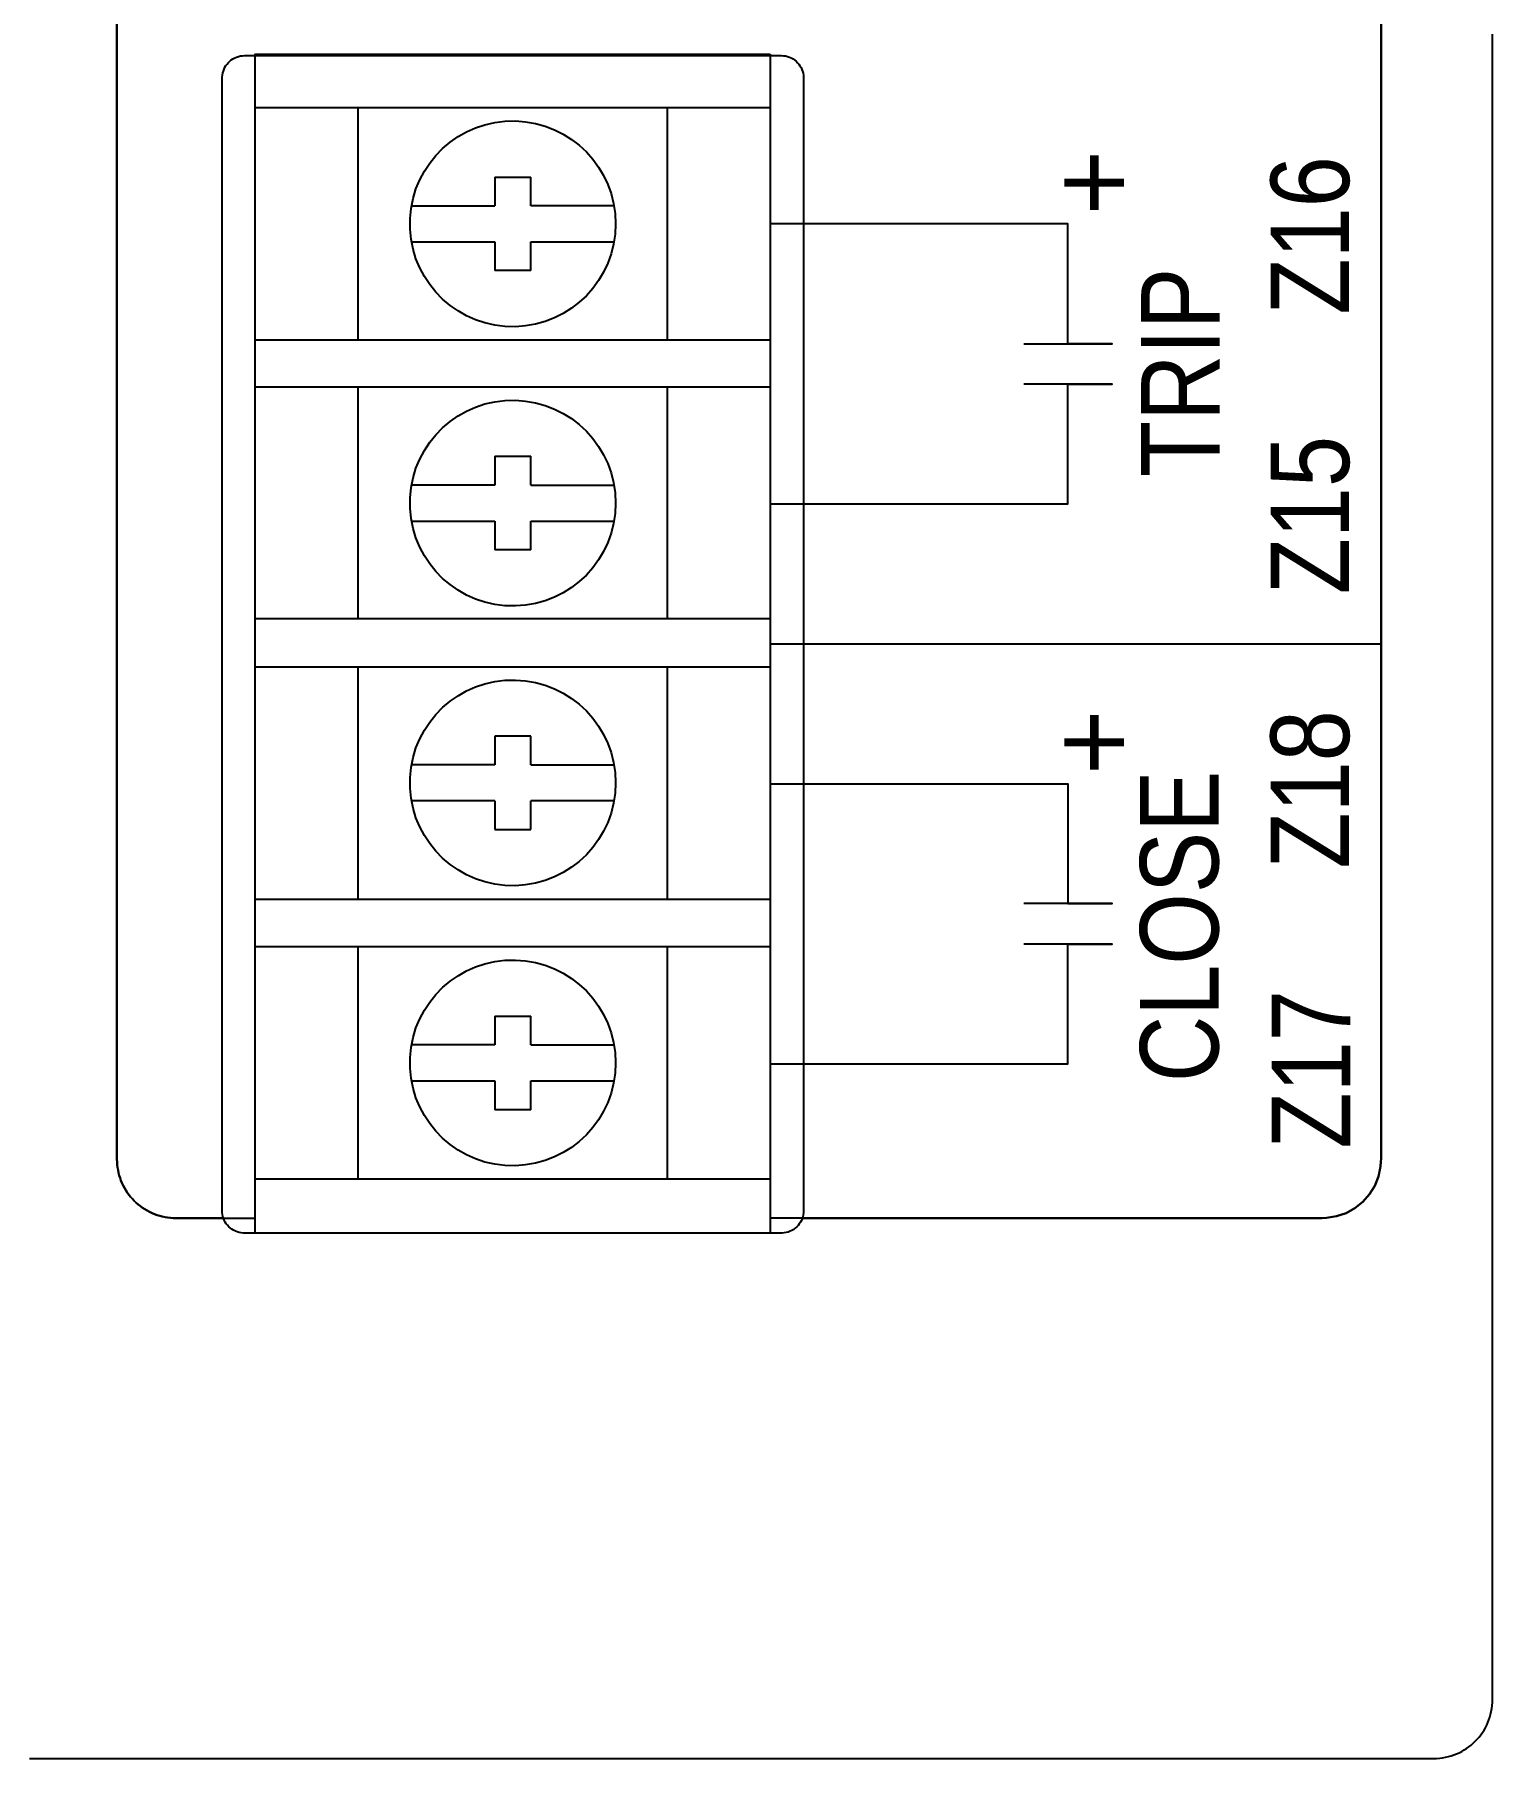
# Model space of a CAD drawing. Extents: x -11 to 35.7, y -8.8 to 26.3.
# Drawn here: x 22.728 to 24.71, y -6.435 to -4.092 of the extents above; entities that cross this region are included whole.
import ezdxf

# ---------------------------------------------------------------- set-up
doc = ezdxf.new("R2010")
doc.units = 0
doc.header["$MEASUREMENT"] = 0
for name, color, linetype in [('2_01__STANDARD_INTERFACE__', 7, 'CONTINUOUS'), ('2_02__STANDARD_PLUS_SAFELO', 7, 'CONTINUOUS'), ('2_03__STANDARD_INTERFACE_P', 7, 'CONTINUOUS'), ('2_04__STANDARD_PLUS_SAFELO', 7, 'CONTINUOUS'), ('5_00_DWG', 7, 'CONTINUOUS')]:
    doc.layers.add(name, color=color, linetype=linetype)

msp = doc.modelspace()

# ---------------------------------------------------------------- linework, layer by layer
at = {"layer": '2_01__STANDARD_INTERFACE__'}
for points in [[(22.9852, -5.7007), (22.9846, -5.7007), (22.9827, -5.7007), (22.9799, -5.7007), (22.9761, -5.7007), (22.9717, -5.7007), (22.9667, -5.7007), (22.9613, -5.7007), (22.9557, -5.7007), (22.95, -5.7007), (22.9443, -5.7007), (22.9389, -5.7007), (22.9339, -5.7007), (22.9295, -5.7007), (22.9258, -5.7007), (22.9229, -5.7007), (22.9211, -5.7007), (22.9204, -5.7007), (22.9167, -5.7006), (22.913, -5.7004), (22.9093, -5.6999), (22.9057, -5.6993), (22.902, -5.6986), (22.8985, -5.6977), (22.895, -5.6966), (22.8915, -5.6953), (22.8881, -5.6939), (22.8848, -5.6924), (22.8815, -5.6906), (22.8784, -5.6888), (22.8753, -5.6868), (22.8723, -5.6846), (22.8694, -5.6823), (22.8666, -5.6799), (22.8639, -5.6773), (22.8613, -5.6746), (22.8588, -5.6718), (22.8565, -5.6689), (22.8544, -5.6659), (22.8524, -5.6628), (22.8505, -5.6596), (22.8488, -5.6564), (22.8472, -5.653), (22.8458, -5.6496), (22.8446, -5.6462), (22.8435, -5.6427), (22.8426, -5.6391), (22.8418, -5.6355), (22.8412, -5.6319), (22.8408, -5.6282), (22.8405, -5.6245), (22.8404, -5.6207), (22.8404, -5.5897), (22.8404, -5.5017), (22.8404, -5.3643), (22.8404, -5.185), (22.8404, -4.9716), (22.8404, -4.7316), (22.8404, -4.4726), (22.8404, -4.2022), (22.8404, -3.928)], [(23.772, -5.7007), (23.7735, -5.7007), (23.7781, -5.7007), (23.7854, -5.7007), (23.7955, -5.7007), (23.808, -5.7007), (23.8228, -5.7007), (23.8397, -5.7007), (23.8586, -5.7007), (23.8793, -5.7007), (23.9016, -5.7007), (23.9253, -5.7007), (23.9503, -5.7007), (23.9763, -5.7007), (24.0033, -5.7007), (24.0594, -5.7007), (24.1748, -5.7007), (24.2314, -5.7007), (24.2855, -5.7007), (24.3111, -5.7007), (24.3356, -5.7007), (24.3587, -5.7007), (24.3803, -5.7007), (24.4002, -5.7007), (24.4183, -5.7007), (24.4344, -5.7007), (24.4482, -5.7007), (24.4597, -5.7007), (24.4686, -5.7007), (24.4748, -5.7007), (24.478, -5.7007), (24.4845, -5.7005), (24.4981, -5.6983), (24.511, -5.6939), (24.523, -5.6873), (24.5337, -5.6787), (24.5429, -5.6683), (24.55, -5.6567), (24.5551, -5.644), (24.5579, -5.6306), (24.5585, -5.6237), (24.5586, -5.6202), (24.5586, -5.6165), (24.5586, -5.6095), (24.5586, -5.5992), (24.5586, -5.5858), (24.5586, -5.5693), (24.5586, -5.5499), (24.5586, -5.5276), (24.5586, -5.5026), (24.5586, -5.4748), (24.5586, -5.4445), (24.5586, -5.4118), (24.5586, -5.3766), (24.5586, -5.3391), (24.5586, -5.2995), (24.5586, -5.2577), (24.5586, -5.214), (24.5586, -5.1683), (24.5586, -5.1209), (24.5586, -5.0717), (24.5586, -5.0209), (24.5586, -4.9685), (24.5586, -4.9147), (24.5586, -4.8596), (24.5586, -4.8033), (24.5586, -4.7458), (24.5586, -4.6873), (24.5586, -4.5674), (24.5586, -4.4445), (24.5586, -4.3193), (24.5586, -4.0651)], [(24.073, -4.5126), (24.193, -4.5126), (24.133, -4.5126), (24.133, -4.3499), (23.7735, -4.3499)], [(23.7735, -4.7303), (24.133, -4.7303), (24.133, -4.5675), (24.193, -4.5675), (24.073, -4.5675)], [(23.7735, -4.9205), (24.5586, -4.9205)], [(23.7735, -5.1106), (24.133, -5.1106), (24.133, -5.2734), (24.193, -5.2734), (24.073, -5.2734)], [(23.7735, -5.491), (24.133, -5.491), (24.133, -5.3283), (24.193, -5.3283), (24.073, -5.3283)]]:
    msp.add_lwpolyline(points, dxfattribs=at)
msp.add_lwpolyline([(23.7435, -4.1211), (23.7464, -4.1213), (23.7492, -4.1217), (23.7519, -4.1223), (23.7545, -4.1232), (23.757, -4.1243), (23.7594, -4.1257), (23.7616, -4.1272), (23.7637, -4.1289), (23.7656, -4.1308), (23.7673, -4.1328), (23.7688, -4.135), (23.7702, -4.1374), (23.7713, -4.1399), (23.7723, -4.1425), (23.7729, -4.1451), (23.7734, -4.1479), (23.7735, -4.1508), (23.7735, -4.1628), (23.7735, -4.2025), (23.7735, -4.2668), (23.7735, -4.352), (23.7735, -4.4545), (23.7735, -4.5705), (23.7735, -4.6965), (23.7735, -4.8286), (23.7735, -4.9633), (23.7735, -5.0968), (23.7735, -5.2255), (23.7735, -5.3457), (23.7735, -5.4537), (23.7735, -5.5458), (23.7735, -5.6184), (23.7735, -5.6677), (23.7735, -5.6902), (23.7735, -5.6933), (23.7731, -5.6961), (23.7725, -5.6989), (23.7717, -5.7015), (23.7707, -5.704), (23.7694, -5.7064), (23.7679, -5.7087), (23.7662, -5.7108), (23.7644, -5.7127), (23.7624, -5.7145), (23.7602, -5.7161), (23.7579, -5.7175), (23.7554, -5.7187), (23.7529, -5.7197), (23.7502, -5.7204), (23.7475, -5.7209), (23.7446, -5.7211), (23.7407, -5.7212), (23.7251, -5.7212), (23.6973, -5.7212), (23.6593, -5.7212), (23.6126, -5.7212), (23.559, -5.7212), (23.5003, -5.7212), (23.4383, -5.7212), (23.3746, -5.7212), (23.311, -5.7212), (23.2492, -5.7212), (23.1911, -5.7212), (23.1383, -5.7212), (23.0926, -5.7212), (23.0557, -5.7212), (23.0294, -5.7212), (23.0154, -5.7212), (23.0121, -5.7211), (23.0093, -5.7209), (23.0066, -5.7203), (23.0039, -5.7196), (23.0013, -5.7186), (22.9989, -5.7173), (22.9966, -5.7159), (22.9945, -5.7143), (22.9925, -5.7125), (22.9907, -5.7105), (22.989, -5.7084), (22.9876, -5.7061), (22.9863, -5.7037), (22.9853, -5.7012), (22.9845, -5.6985), (22.9839, -5.6958), (22.9836, -5.693), (22.9836, -5.689), (22.9836, -5.663), (22.9836, -5.6105), (22.9836, -5.5353), (22.9836, -5.441), (22.9836, -5.3313), (22.9836, -5.2098), (22.9836, -5.0803), (22.9836, -4.9464), (22.9836, -4.8119), (22.9836, -4.6803), (22.9836, -4.5554), (22.9836, -4.4409), (22.9836, -4.3403), (22.9836, -4.2575), (22.9836, -4.1961), (22.9836, -4.1598), (22.9836, -4.1504), (22.9838, -4.1476), (22.9842, -4.1448), (22.985, -4.1421), (22.9859, -4.1396), (22.9871, -4.1371), (22.9884, -4.1348), (22.99, -4.1326), (22.9918, -4.1305), (22.9937, -4.1287), (22.9958, -4.127), (22.998, -4.1255), (23.0004, -4.1242), (23.0029, -4.1231), (23.0055, -4.1222), (23.0083, -4.1216), (23.0111, -4.1213), (23.0137, -4.1211), (23.0226, -4.1211), (23.0445, -4.1211), (23.0776, -4.1211), (23.1202, -4.1211), (23.1706, -4.1211), (23.2269, -4.1211), (23.2875, -4.1211), (23.3506, -4.1211), (23.4145, -4.1211), (23.4773, -4.1211), (23.5375, -4.1211), (23.5932, -4.1211), (23.6427, -4.1211), (23.6842, -4.1211), (23.716, -4.1211), (23.7364, -4.1211)], close=True, dxfattribs=at)
at = {"layer": '2_02__STANDARD_PLUS_SAFELO'}
for points in [[(22.8404, -3.928), (22.8404, -4.2022), (22.8404, -4.4726), (22.8404, -4.7316), (22.8404, -4.9716), (22.8404, -5.185), (22.8404, -5.3643), (22.8404, -5.5017), (22.8404, -5.5897), (22.8404, -5.6207), (22.8405, -5.6245), (22.8408, -5.6282), (22.8412, -5.6319), (22.8418, -5.6355), (22.8426, -5.6391), (22.8435, -5.6427), (22.8446, -5.6462), (22.8458, -5.6496), (22.8472, -5.653), (22.8488, -5.6564), (22.8505, -5.6596), (22.8524, -5.6628), (22.8544, -5.6659), (22.8565, -5.6689), (22.8588, -5.6718), (22.8613, -5.6746), (22.8639, -5.6773), (22.8666, -5.6799), (22.8694, -5.6823), (22.8723, -5.6846), (22.8753, -5.6868), (22.8784, -5.6888), (22.8815, -5.6906), (22.8848, -5.6924), (22.8881, -5.6939), (22.8915, -5.6953), (22.895, -5.6966), (22.8985, -5.6977), (22.902, -5.6986), (22.9057, -5.6993), (22.9093, -5.6999), (22.913, -5.7004), (22.9167, -5.7006), (22.9204, -5.7007), (22.9215, -5.7007), (22.9246, -5.7007), (22.9293, -5.7007), (22.9355, -5.7007), (22.943, -5.7007), (22.9513, -5.7007), (22.9603, -5.7007), (22.9697, -5.7007), (22.9792, -5.7007), (22.9886, -5.7007), (22.9976, -5.7007), (23.0059, -5.7007), (23.0133, -5.7007), (23.0195, -5.7007), (23.0243, -5.7007), (23.0273, -5.7007), (23.0284, -5.7007)], [(24.5586, -4.0651), (24.5586, -4.3193), (24.5586, -4.4445), (24.5586, -4.5674), (24.5586, -4.6873), (24.5586, -4.7458), (24.5586, -4.8033), (24.5586, -4.8596), (24.5586, -4.9147), (24.5586, -4.9685), (24.5586, -5.0209), (24.5586, -5.0717), (24.5586, -5.1209), (24.5586, -5.1683), (24.5586, -5.214), (24.5586, -5.2577), (24.5586, -5.2995), (24.5586, -5.3391), (24.5586, -5.3766), (24.5586, -5.4118), (24.5586, -5.4445), (24.5586, -5.4748), (24.5586, -5.5026), (24.5586, -5.5276), (24.5586, -5.5499), (24.5586, -5.5693), (24.5586, -5.5858), (24.5586, -5.5992), (24.5586, -5.6095), (24.5586, -5.6165), (24.5586, -5.6202), (24.5585, -5.6237), (24.5579, -5.6306), (24.5551, -5.644), (24.55, -5.6567), (24.5429, -5.6683), (24.5337, -5.6787), (24.523, -5.6873), (24.511, -5.6939), (24.4981, -5.6983), (24.4845, -5.7005), (24.478, -5.7007), (24.4745, -5.7007), (24.4679, -5.7007), (24.4585, -5.7007), (24.4463, -5.7007), (24.4316, -5.7007), (24.4146, -5.7007), (24.3954, -5.7007), (24.3742, -5.7007), (24.3513, -5.7007), (24.3267, -5.7007), (24.3007, -5.7007), (24.2735, -5.7007), (24.2161, -5.7007), (24.156, -5.7007), (24.0334, -5.7007), (23.9739, -5.7007), (23.9452, -5.7007), (23.9175, -5.7007), (23.891, -5.7007), (23.8658, -5.7007), (23.8421, -5.7007), (23.8202, -5.7007), (23.8001, -5.7007), (23.7821, -5.7007), (23.7664, -5.7007), (23.7531, -5.7007), (23.7425, -5.7007), (23.7346, -5.7007), (23.7298, -5.7007), (23.7281, -5.7007)], [(23.7281, -4.1192), (23.7281, -5.7212), (23.0284, -5.7212), (23.0284, -4.1192), (23.7281, -4.1192)], [(23.0284, -4.1918), (23.7281, -4.1918)], [(23.1681, -4.5072), (23.1681, -4.1922)], [(23.5885, -4.5072), (23.5885, -4.1922)], [(23.3539, -4.2862), (23.3539, -4.3253)], [(23.3539, -4.2862), (23.4028, -4.2862)], [(23.4028, -4.3253), (23.4028, -4.2862)], [(23.2407, -4.3253), (23.3539, -4.3253)], [(23.516, -4.3253), (23.4028, -4.3253)], [(24.073, -4.5126), (24.193, -4.5126), (24.133, -4.5126), (24.133, -4.3499), (23.7281, -4.3499)], [(23.2407, -4.3742), (23.3539, -4.3742)], [(23.3539, -4.3742), (23.3539, -4.4133)], [(23.4028, -4.4133), (23.4028, -4.3742)], [(23.4028, -4.3742), (23.516, -4.3742)], [(23.4028, -4.4133), (23.3539, -4.4133)], [(23.0284, -4.5073), (23.7281, -4.5073)], [(23.7281, -4.7303), (24.133, -4.7303), (24.133, -4.5675), (24.193, -4.5675), (24.073, -4.5675)], [(23.0284, -4.5712), (23.7281, -4.5712)], [(23.1681, -4.8862), (23.1681, -4.5712)], [(23.5885, -4.8862), (23.5885, -4.5712)], [(23.3539, -4.6656), (23.3539, -4.7048)], [(23.3539, -4.6656), (23.4028, -4.6656)], [(23.4028, -4.7048), (23.4028, -4.6656)], [(23.3539, -4.7048), (23.2407, -4.7048)], [(23.4028, -4.7048), (23.516, -4.7048)], [(23.2407, -4.7536), (23.3539, -4.7536)], [(23.3539, -4.7536), (23.3539, -4.7928)], [(23.4028, -4.7928), (23.4028, -4.7536)], [(23.4028, -4.7536), (23.516, -4.7536)], [(23.4028, -4.7928), (23.3539, -4.7928)], [(23.7281, -4.8863), (23.0284, -4.8863)], [(23.7281, -4.9205), (24.5586, -4.9205)], [(23.7281, -4.9522), (23.0284, -4.9522)], [(23.1681, -5.2672), (23.1681, -4.9522)], [(23.5885, -5.2672), (23.5885, -4.9522)], [(23.3539, -5.0458), (23.3539, -5.0849)], [(23.4028, -5.0458), (23.3539, -5.0458)], [(23.4028, -5.0849), (23.4028, -5.0458)], [(23.3539, -5.0849), (23.2407, -5.0849)], [(23.4028, -5.0849), (23.516, -5.0849)], [(23.7281, -5.1106), (24.133, -5.1106), (24.133, -5.2734), (24.193, -5.2734), (24.073, -5.2734)], [(23.3539, -5.1338), (23.2407, -5.1338)], [(23.3539, -5.1338), (23.3539, -5.1729)], [(23.4028, -5.1729), (23.4028, -5.1338)], [(23.516, -5.1338), (23.4028, -5.1338)], [(23.3539, -5.1729), (23.4028, -5.1729)], [(23.0284, -5.2672), (23.7281, -5.2672)], [(23.7281, -5.3321), (23.0284, -5.3321)], [(23.1681, -5.6472), (23.1681, -5.3322)], [(23.5885, -5.6472), (23.5885, -5.3322)], [(23.7281, -5.491), (24.133, -5.491), (24.133, -5.3283), (24.193, -5.3283), (24.073, -5.3283)], [(23.3539, -5.4263), (23.3539, -5.4654)], [(23.3539, -5.4263), (23.4028, -5.4263)], [(23.4028, -5.4654), (23.4028, -5.4263)], [(23.3539, -5.4654), (23.2407, -5.4654)], [(23.4028, -5.4654), (23.516, -5.4654)], [(23.2407, -5.5143), (23.3539, -5.5143)], [(23.3539, -5.5143), (23.3539, -5.5534)], [(23.4028, -5.5534), (23.4028, -5.5143)], [(23.4028, -5.5143), (23.516, -5.5143)], [(23.4028, -5.5534), (23.3539, -5.5534)], [(23.0284, -5.6472), (23.7281, -5.6472)]]:
    msp.add_lwpolyline(points, dxfattribs=at)
for points in [[(23.5182, -4.3497), (23.5175, -4.3638), (23.5154, -4.3775), (23.5121, -4.3907), (23.5075, -4.4034), (23.5018, -4.4155), (23.495, -4.4269), (23.4871, -4.4375), (23.4784, -4.4474), (23.4687, -4.4564), (23.4582, -4.4645), (23.447, -4.4715), (23.4351, -4.4775), (23.4225, -4.4824), (23.4094, -4.4861), (23.3959, -4.4884), (23.3819, -4.4895), (23.3677, -4.4891), (23.3539, -4.4874), (23.3406, -4.4844), (23.3278, -4.4801), (23.3156, -4.4747), (23.304, -4.4681), (23.2931, -4.4606), (23.283, -4.452), (23.2738, -4.4426), (23.2655, -4.4323), (23.2582, -4.4212), (23.2519, -4.4095), (23.2467, -4.3971), (23.2428, -4.3841), (23.2401, -4.3707), (23.2387, -4.3568), (23.2387, -4.3426), (23.2401, -4.3287), (23.2428, -4.3153), (23.2467, -4.3023), (23.2519, -4.2899), (23.2582, -4.2782), (23.2655, -4.2671), (23.2738, -4.2569), (23.283, -4.2474), (23.2931, -4.2389), (23.304, -4.2313), (23.3156, -4.2248), (23.3278, -4.2193), (23.3406, -4.2151), (23.3539, -4.212), (23.3677, -4.2103), (23.3819, -4.21), (23.3959, -4.211), (23.4094, -4.2134), (23.4225, -4.217), (23.4351, -4.2219), (23.447, -4.2279), (23.4582, -4.235), (23.4687, -4.243), (23.4784, -4.252), (23.4871, -4.2619), (23.495, -4.2726), (23.5018, -4.284), (23.5075, -4.2961), (23.5121, -4.3087), (23.5154, -4.322), (23.5175, -4.3356)], [(23.5182, -4.7292), (23.5175, -4.7433), (23.5154, -4.757), (23.5121, -4.7702), (23.5075, -4.7828), (23.5018, -4.7949), (23.495, -4.8063), (23.4871, -4.817), (23.4784, -4.8269), (23.4687, -4.8359), (23.4582, -4.844), (23.447, -4.851), (23.4351, -4.857), (23.4225, -4.8619), (23.4094, -4.8655), (23.3959, -4.8679), (23.3819, -4.869), (23.3677, -4.8686), (23.3539, -4.8669), (23.3406, -4.8639), (23.3278, -4.8596), (23.3156, -4.8542), (23.304, -4.8476), (23.2931, -4.84), (23.283, -4.8315), (23.2738, -4.8221), (23.2655, -4.8118), (23.2582, -4.8007), (23.2519, -4.789), (23.2467, -4.7766), (23.2428, -4.7636), (23.2401, -4.7502), (23.2387, -4.7363), (23.2387, -4.7221), (23.2401, -4.7082), (23.2428, -4.6948), (23.2467, -4.6818), (23.2519, -4.6694), (23.2582, -4.6577), (23.2655, -4.6466), (23.2738, -4.6363), (23.283, -4.6269), (23.2931, -4.6183), (23.304, -4.6108), (23.3156, -4.6042), (23.3278, -4.5988), (23.3406, -4.5945), (23.3539, -4.5915), (23.3677, -4.5898), (23.3819, -4.5894), (23.3959, -4.5905), (23.4094, -4.5929), (23.4225, -4.5965), (23.4351, -4.6014), (23.447, -4.6074), (23.4582, -4.6144), (23.4687, -4.6225), (23.4784, -4.6315), (23.4871, -4.6414), (23.495, -4.6521), (23.5018, -4.6635), (23.5075, -4.6755), (23.5121, -4.6882), (23.5154, -4.7014), (23.5175, -4.7151)], [(23.5182, -5.1093), (23.5175, -5.1234), (23.5154, -5.1371), (23.5121, -5.1503), (23.5075, -5.163), (23.5018, -5.1751), (23.495, -5.1865), (23.4871, -5.1971), (23.4784, -5.207), (23.4687, -5.216), (23.4582, -5.2241), (23.447, -5.2312), (23.4351, -5.2371), (23.4225, -5.242), (23.4094, -5.2457), (23.3959, -5.248), (23.3819, -5.2491), (23.3677, -5.2487), (23.3539, -5.247), (23.3406, -5.244), (23.3278, -5.2397), (23.3156, -5.2343), (23.304, -5.2277), (23.2931, -5.2202), (23.283, -5.2116), (23.2738, -5.2022), (23.2655, -5.1919), (23.2582, -5.1808), (23.2519, -5.1691), (23.2467, -5.1567), (23.2428, -5.1438), (23.2401, -5.1303), (23.2387, -5.1164), (23.2387, -5.1022), (23.2401, -5.0883), (23.2428, -5.0749), (23.2467, -5.0619), (23.2519, -5.0495), (23.2582, -5.0378), (23.2655, -5.0267), (23.2738, -5.0165), (23.283, -5.007), (23.2931, -4.9985), (23.304, -4.9909), (23.3156, -4.9844), (23.3278, -4.9789), (23.3406, -4.9747), (23.3539, -4.9716), (23.3677, -4.9699), (23.3819, -4.9696), (23.3959, -4.9706), (23.4094, -4.973), (23.4225, -4.9766), (23.4351, -4.9815), (23.447, -4.9875), (23.4582, -4.9946), (23.4687, -5.0026), (23.4784, -5.0116), (23.4871, -5.0215), (23.495, -5.0322), (23.5018, -5.0436), (23.5075, -5.0557), (23.5121, -5.0683), (23.5154, -5.0816), (23.5175, -5.0952)], [(23.5182, -5.4898), (23.5175, -5.5039), (23.5154, -5.5176), (23.5121, -5.5308), (23.5075, -5.5435), (23.5018, -5.5556), (23.495, -5.567), (23.4871, -5.5776), (23.4784, -5.5875), (23.4687, -5.5965), (23.4582, -5.6046), (23.447, -5.6117), (23.4351, -5.6177), (23.4225, -5.6225), (23.4094, -5.6262), (23.3959, -5.6285), (23.3819, -5.6296), (23.3677, -5.6292), (23.3539, -5.6275), (23.3406, -5.6245), (23.3278, -5.6202), (23.3156, -5.6148), (23.304, -5.6083), (23.2931, -5.6007), (23.283, -5.5921), (23.2738, -5.5827), (23.2655, -5.5724), (23.2582, -5.5614), (23.2519, -5.5496), (23.2467, -5.5372), (23.2428, -5.5243), (23.2401, -5.5108), (23.2387, -5.4969), (23.2387, -5.4827), (23.2401, -5.4689), (23.2428, -5.4554), (23.2467, -5.4424), (23.2519, -5.4301), (23.2582, -5.4183), (23.2655, -5.4073), (23.2738, -5.397), (23.283, -5.3875), (23.2931, -5.379), (23.304, -5.3714), (23.3156, -5.3649), (23.3278, -5.3594), (23.3406, -5.3552), (23.3539, -5.3521), (23.3677, -5.3504), (23.3819, -5.3501), (23.3959, -5.3511), (23.4094, -5.3535), (23.4225, -5.3571), (23.4351, -5.362), (23.447, -5.368), (23.4582, -5.3751), (23.4687, -5.3831), (23.4784, -5.3921), (23.4871, -5.402), (23.495, -5.4127), (23.5018, -5.4241), (23.5075, -5.4362), (23.5121, -5.4489), (23.5154, -5.4621), (23.5175, -5.4757)]]:
    msp.add_lwpolyline(points, close=True, dxfattribs=at)
at = {"layer": '2_03__STANDARD_INTERFACE_P'}
for points in [[(22.9852, -5.7007), (22.9846, -5.7007), (22.9827, -5.7007), (22.9799, -5.7007), (22.9761, -5.7007), (22.9717, -5.7007), (22.9667, -5.7007), (22.9613, -5.7007), (22.9557, -5.7007), (22.95, -5.7007), (22.9443, -5.7007), (22.9389, -5.7007), (22.9339, -5.7007), (22.9295, -5.7007), (22.9258, -5.7007), (22.9229, -5.7007), (22.9211, -5.7007), (22.9204, -5.7007), (22.9167, -5.7006), (22.913, -5.7004), (22.9093, -5.6999), (22.9057, -5.6993), (22.902, -5.6986), (22.8985, -5.6977), (22.895, -5.6966), (22.8915, -5.6953), (22.8881, -5.6939), (22.8848, -5.6924), (22.8815, -5.6906), (22.8784, -5.6888), (22.8753, -5.6868), (22.8723, -5.6846), (22.8694, -5.6823), (22.8666, -5.6799), (22.8639, -5.6773), (22.8613, -5.6746), (22.8588, -5.6718), (22.8565, -5.6689), (22.8544, -5.6659), (22.8524, -5.6628), (22.8505, -5.6596), (22.8488, -5.6564), (22.8472, -5.653), (22.8458, -5.6496), (22.8446, -5.6462), (22.8435, -5.6427), (22.8426, -5.6391), (22.8418, -5.6355), (22.8412, -5.6319), (22.8408, -5.6282), (22.8405, -5.6245), (22.8404, -5.6207), (22.8404, -5.5897), (22.8404, -5.5017), (22.8404, -5.3643), (22.8404, -5.185), (22.8404, -4.9716), (22.8404, -4.7316), (22.8404, -4.4726), (22.8404, -4.2022), (22.8404, -3.928)], [(23.772, -5.7007), (23.7735, -5.7007), (23.7781, -5.7007), (23.7854, -5.7007), (23.7955, -5.7007), (23.808, -5.7007), (23.8228, -5.7007), (23.8397, -5.7007), (23.8586, -5.7007), (23.8793, -5.7007), (23.9016, -5.7007), (23.9253, -5.7007), (23.9503, -5.7007), (23.9763, -5.7007), (24.0033, -5.7007), (24.0594, -5.7007), (24.1748, -5.7007), (24.2314, -5.7007), (24.2855, -5.7007), (24.3111, -5.7007), (24.3356, -5.7007), (24.3587, -5.7007), (24.3803, -5.7007), (24.4002, -5.7007), (24.4183, -5.7007), (24.4344, -5.7007), (24.4482, -5.7007), (24.4597, -5.7007), (24.4686, -5.7007), (24.4748, -5.7007), (24.478, -5.7007), (24.4845, -5.7005), (24.4981, -5.6983), (24.511, -5.6939), (24.523, -5.6873), (24.5337, -5.6787), (24.5429, -5.6683), (24.55, -5.6567), (24.5551, -5.644), (24.5579, -5.6306), (24.5585, -5.6237), (24.5586, -5.6202), (24.5586, -5.6165), (24.5586, -5.6095), (24.5586, -5.5992), (24.5586, -5.5858), (24.5586, -5.5693), (24.5586, -5.5499), (24.5586, -5.5276), (24.5586, -5.5026), (24.5586, -5.4748), (24.5586, -5.4445), (24.5586, -5.4118), (24.5586, -5.3766), (24.5586, -5.3391), (24.5586, -5.2995), (24.5586, -5.2577), (24.5586, -5.214), (24.5586, -5.1683), (24.5586, -5.1209), (24.5586, -5.0717), (24.5586, -5.0209), (24.5586, -4.9685), (24.5586, -4.9147), (24.5586, -4.8596), (24.5586, -4.8033), (24.5586, -4.7458), (24.5586, -4.6873), (24.5586, -4.5674), (24.5586, -4.4445), (24.5586, -4.3193), (24.5586, -4.0651)], [(24.073, -4.5126), (24.193, -4.5126), (24.133, -4.5126), (24.133, -4.3499), (23.7735, -4.3499)], [(23.7735, -4.7303), (24.133, -4.7303), (24.133, -4.5675), (24.193, -4.5675), (24.073, -4.5675)], [(23.7735, -4.9205), (24.5586, -4.9205)], [(23.7735, -5.1106), (24.133, -5.1106), (24.133, -5.2734), (24.193, -5.2734), (24.073, -5.2734)], [(23.7735, -5.491), (24.133, -5.491), (24.133, -5.3283), (24.193, -5.3283), (24.073, -5.3283)]]:
    msp.add_lwpolyline(points, dxfattribs=at)
msp.add_lwpolyline([(23.7435, -4.1211), (23.7464, -4.1213), (23.7492, -4.1217), (23.7519, -4.1223), (23.7545, -4.1232), (23.757, -4.1243), (23.7594, -4.1257), (23.7616, -4.1272), (23.7637, -4.1289), (23.7656, -4.1308), (23.7673, -4.1328), (23.7688, -4.135), (23.7702, -4.1374), (23.7713, -4.1399), (23.7723, -4.1425), (23.7729, -4.1451), (23.7734, -4.1479), (23.7735, -4.1508), (23.7735, -4.1628), (23.7735, -4.2025), (23.7735, -4.2668), (23.7735, -4.352), (23.7735, -4.4545), (23.7735, -4.5705), (23.7735, -4.6965), (23.7735, -4.8286), (23.7735, -4.9633), (23.7735, -5.0968), (23.7735, -5.2255), (23.7735, -5.3457), (23.7735, -5.4537), (23.7735, -5.5458), (23.7735, -5.6184), (23.7735, -5.6677), (23.7735, -5.6902), (23.7735, -5.6933), (23.7731, -5.6961), (23.7725, -5.6989), (23.7717, -5.7015), (23.7707, -5.704), (23.7694, -5.7064), (23.7679, -5.7087), (23.7662, -5.7108), (23.7644, -5.7127), (23.7624, -5.7145), (23.7602, -5.7161), (23.7579, -5.7175), (23.7554, -5.7187), (23.7529, -5.7197), (23.7502, -5.7204), (23.7475, -5.7209), (23.7446, -5.7211), (23.7407, -5.7212), (23.7251, -5.7212), (23.6973, -5.7212), (23.6593, -5.7212), (23.6126, -5.7212), (23.559, -5.7212), (23.5003, -5.7212), (23.4383, -5.7212), (23.3746, -5.7212), (23.311, -5.7212), (23.2492, -5.7212), (23.1911, -5.7212), (23.1383, -5.7212), (23.0926, -5.7212), (23.0557, -5.7212), (23.0294, -5.7212), (23.0154, -5.7212), (23.0121, -5.7211), (23.0093, -5.7209), (23.0066, -5.7203), (23.0039, -5.7196), (23.0013, -5.7186), (22.9989, -5.7173), (22.9966, -5.7159), (22.9945, -5.7143), (22.9925, -5.7125), (22.9907, -5.7105), (22.989, -5.7084), (22.9876, -5.7061), (22.9863, -5.7037), (22.9853, -5.7012), (22.9845, -5.6985), (22.9839, -5.6958), (22.9836, -5.693), (22.9836, -5.689), (22.9836, -5.663), (22.9836, -5.6105), (22.9836, -5.5353), (22.9836, -5.441), (22.9836, -5.3313), (22.9836, -5.2098), (22.9836, -5.0803), (22.9836, -4.9464), (22.9836, -4.8119), (22.9836, -4.6803), (22.9836, -4.5554), (22.9836, -4.4409), (22.9836, -4.3403), (22.9836, -4.2575), (22.9836, -4.1961), (22.9836, -4.1598), (22.9836, -4.1504), (22.9838, -4.1476), (22.9842, -4.1448), (22.985, -4.1421), (22.9859, -4.1396), (22.9871, -4.1371), (22.9884, -4.1348), (22.99, -4.1326), (22.9918, -4.1305), (22.9937, -4.1287), (22.9958, -4.127), (22.998, -4.1255), (23.0004, -4.1242), (23.0029, -4.1231), (23.0055, -4.1222), (23.0083, -4.1216), (23.0111, -4.1213), (23.0137, -4.1211), (23.0226, -4.1211), (23.0445, -4.1211), (23.0776, -4.1211), (23.1202, -4.1211), (23.1706, -4.1211), (23.2269, -4.1211), (23.2875, -4.1211), (23.3506, -4.1211), (23.4145, -4.1211), (23.4773, -4.1211), (23.5375, -4.1211), (23.5932, -4.1211), (23.6427, -4.1211), (23.6842, -4.1211), (23.716, -4.1211), (23.7364, -4.1211)], close=True, dxfattribs=at)
at = {"layer": '2_04__STANDARD_PLUS_SAFELO'}
for points in [[(22.8404, -3.928), (22.8404, -4.2022), (22.8404, -4.4726), (22.8404, -4.7316), (22.8404, -4.9716), (22.8404, -5.185), (22.8404, -5.3643), (22.8404, -5.5017), (22.8404, -5.5897), (22.8404, -5.6207), (22.8405, -5.6245), (22.8408, -5.6282), (22.8412, -5.6319), (22.8418, -5.6355), (22.8426, -5.6391), (22.8435, -5.6427), (22.8446, -5.6462), (22.8458, -5.6496), (22.8472, -5.653), (22.8488, -5.6564), (22.8505, -5.6596), (22.8524, -5.6628), (22.8544, -5.6659), (22.8565, -5.6689), (22.8588, -5.6718), (22.8613, -5.6746), (22.8639, -5.6773), (22.8666, -5.6799), (22.8694, -5.6823), (22.8723, -5.6846), (22.8753, -5.6868), (22.8784, -5.6888), (22.8815, -5.6906), (22.8848, -5.6924), (22.8881, -5.6939), (22.8915, -5.6953), (22.895, -5.6966), (22.8985, -5.6977), (22.902, -5.6986), (22.9057, -5.6993), (22.9093, -5.6999), (22.913, -5.7004), (22.9167, -5.7006), (22.9204, -5.7007), (22.9215, -5.7007), (22.9246, -5.7007), (22.9293, -5.7007), (22.9355, -5.7007), (22.943, -5.7007), (22.9513, -5.7007), (22.9603, -5.7007), (22.9697, -5.7007), (22.9792, -5.7007), (22.9886, -5.7007), (22.9976, -5.7007), (23.0059, -5.7007), (23.0133, -5.7007), (23.0195, -5.7007), (23.0243, -5.7007), (23.0273, -5.7007), (23.0284, -5.7007)], [(24.5586, -4.0651), (24.5586, -4.3193), (24.5586, -4.4445), (24.5586, -4.5674), (24.5586, -4.6873), (24.5586, -4.7458), (24.5586, -4.8033), (24.5586, -4.8596), (24.5586, -4.9147), (24.5586, -4.9685), (24.5586, -5.0209), (24.5586, -5.0717), (24.5586, -5.1209), (24.5586, -5.1683), (24.5586, -5.214), (24.5586, -5.2577), (24.5586, -5.2995), (24.5586, -5.3391), (24.5586, -5.3766), (24.5586, -5.4118), (24.5586, -5.4445), (24.5586, -5.4748), (24.5586, -5.5026), (24.5586, -5.5276), (24.5586, -5.5499), (24.5586, -5.5693), (24.5586, -5.5858), (24.5586, -5.5992), (24.5586, -5.6095), (24.5586, -5.6165), (24.5586, -5.6202), (24.5585, -5.6237), (24.5579, -5.6306), (24.5551, -5.644), (24.55, -5.6567), (24.5429, -5.6683), (24.5337, -5.6787), (24.523, -5.6873), (24.511, -5.6939), (24.4981, -5.6983), (24.4845, -5.7005), (24.478, -5.7007), (24.4745, -5.7007), (24.4679, -5.7007), (24.4585, -5.7007), (24.4463, -5.7007), (24.4316, -5.7007), (24.4146, -5.7007), (24.3954, -5.7007), (24.3742, -5.7007), (24.3513, -5.7007), (24.3267, -5.7007), (24.3007, -5.7007), (24.2735, -5.7007), (24.2161, -5.7007), (24.156, -5.7007), (24.0334, -5.7007), (23.9739, -5.7007), (23.9452, -5.7007), (23.9175, -5.7007), (23.891, -5.7007), (23.8658, -5.7007), (23.8421, -5.7007), (23.8202, -5.7007), (23.8001, -5.7007), (23.7821, -5.7007), (23.7664, -5.7007), (23.7531, -5.7007), (23.7425, -5.7007), (23.7346, -5.7007), (23.7298, -5.7007), (23.7281, -5.7007)], [(23.7281, -4.1192), (23.7281, -5.7212), (23.0284, -5.7212), (23.0284, -4.1192), (23.7281, -4.1192)], [(23.0284, -4.1918), (23.7281, -4.1918)], [(23.1681, -4.5072), (23.1681, -4.1922)], [(23.5885, -4.5072), (23.5885, -4.1922)], [(23.3539, -4.2862), (23.3539, -4.3253)], [(23.3539, -4.2862), (23.4028, -4.2862)], [(23.4028, -4.3253), (23.4028, -4.2862)], [(23.2407, -4.3253), (23.3539, -4.3253)], [(23.516, -4.3253), (23.4028, -4.3253)], [(24.073, -4.5126), (24.193, -4.5126), (24.133, -4.5126), (24.133, -4.3499), (23.7281, -4.3499)], [(23.2407, -4.3742), (23.3539, -4.3742)], [(23.3539, -4.3742), (23.3539, -4.4133)], [(23.4028, -4.4133), (23.4028, -4.3742)], [(23.4028, -4.3742), (23.516, -4.3742)], [(23.4028, -4.4133), (23.3539, -4.4133)], [(23.0284, -4.5073), (23.7281, -4.5073)], [(23.7281, -4.7303), (24.133, -4.7303), (24.133, -4.5675), (24.193, -4.5675), (24.073, -4.5675)], [(23.0284, -4.5712), (23.7281, -4.5712)], [(23.1681, -4.8862), (23.1681, -4.5712)], [(23.5885, -4.8862), (23.5885, -4.5712)], [(23.3539, -4.6656), (23.3539, -4.7048)], [(23.3539, -4.6656), (23.4028, -4.6656)], [(23.4028, -4.7048), (23.4028, -4.6656)], [(23.3539, -4.7048), (23.2407, -4.7048)], [(23.4028, -4.7048), (23.516, -4.7048)], [(23.2407, -4.7536), (23.3539, -4.7536)], [(23.3539, -4.7536), (23.3539, -4.7928)], [(23.4028, -4.7928), (23.4028, -4.7536)], [(23.4028, -4.7536), (23.516, -4.7536)], [(23.4028, -4.7928), (23.3539, -4.7928)], [(23.7281, -4.8863), (23.0284, -4.8863)], [(23.7281, -4.9205), (24.5586, -4.9205)], [(23.7281, -4.9522), (23.0284, -4.9522)], [(23.1681, -5.2672), (23.1681, -4.9522)], [(23.5885, -5.2672), (23.5885, -4.9522)], [(23.3539, -5.0458), (23.3539, -5.0849)], [(23.4028, -5.0458), (23.3539, -5.0458)], [(23.4028, -5.0849), (23.4028, -5.0458)], [(23.3539, -5.0849), (23.2407, -5.0849)], [(23.4028, -5.0849), (23.516, -5.0849)], [(23.7281, -5.1106), (24.133, -5.1106), (24.133, -5.2734), (24.193, -5.2734), (24.073, -5.2734)], [(23.3539, -5.1338), (23.2407, -5.1338)], [(23.3539, -5.1338), (23.3539, -5.1729)], [(23.4028, -5.1729), (23.4028, -5.1338)], [(23.516, -5.1338), (23.4028, -5.1338)], [(23.3539, -5.1729), (23.4028, -5.1729)], [(23.0284, -5.2672), (23.7281, -5.2672)], [(23.7281, -5.3321), (23.0284, -5.3321)], [(23.1681, -5.6472), (23.1681, -5.3322)], [(23.5885, -5.6472), (23.5885, -5.3322)], [(23.7281, -5.491), (24.133, -5.491), (24.133, -5.3283), (24.193, -5.3283), (24.073, -5.3283)], [(23.3539, -5.4263), (23.3539, -5.4654)], [(23.3539, -5.4263), (23.4028, -5.4263)], [(23.4028, -5.4654), (23.4028, -5.4263)], [(23.3539, -5.4654), (23.2407, -5.4654)], [(23.4028, -5.4654), (23.516, -5.4654)], [(23.2407, -5.5143), (23.3539, -5.5143)], [(23.3539, -5.5143), (23.3539, -5.5534)], [(23.4028, -5.5534), (23.4028, -5.5143)], [(23.4028, -5.5143), (23.516, -5.5143)], [(23.4028, -5.5534), (23.3539, -5.5534)], [(23.0284, -5.6472), (23.7281, -5.6472)]]:
    msp.add_lwpolyline(points, dxfattribs=at)
for points in [[(23.5182, -4.3497), (23.5175, -4.3638), (23.5154, -4.3775), (23.5121, -4.3907), (23.5075, -4.4034), (23.5018, -4.4155), (23.495, -4.4269), (23.4871, -4.4375), (23.4784, -4.4474), (23.4687, -4.4564), (23.4582, -4.4645), (23.447, -4.4715), (23.4351, -4.4775), (23.4225, -4.4824), (23.4094, -4.4861), (23.3959, -4.4884), (23.3819, -4.4895), (23.3677, -4.4891), (23.3539, -4.4874), (23.3406, -4.4844), (23.3278, -4.4801), (23.3156, -4.4747), (23.304, -4.4681), (23.2931, -4.4606), (23.283, -4.452), (23.2738, -4.4426), (23.2655, -4.4323), (23.2582, -4.4212), (23.2519, -4.4095), (23.2467, -4.3971), (23.2428, -4.3841), (23.2401, -4.3707), (23.2387, -4.3568), (23.2387, -4.3426), (23.2401, -4.3287), (23.2428, -4.3153), (23.2467, -4.3023), (23.2519, -4.2899), (23.2582, -4.2782), (23.2655, -4.2671), (23.2738, -4.2569), (23.283, -4.2474), (23.2931, -4.2389), (23.304, -4.2313), (23.3156, -4.2248), (23.3278, -4.2193), (23.3406, -4.2151), (23.3539, -4.212), (23.3677, -4.2103), (23.3819, -4.21), (23.3959, -4.211), (23.4094, -4.2134), (23.4225, -4.217), (23.4351, -4.2219), (23.447, -4.2279), (23.4582, -4.235), (23.4687, -4.243), (23.4784, -4.252), (23.4871, -4.2619), (23.495, -4.2726), (23.5018, -4.284), (23.5075, -4.2961), (23.5121, -4.3087), (23.5154, -4.322), (23.5175, -4.3356)], [(23.5182, -4.7292), (23.5175, -4.7433), (23.5154, -4.757), (23.5121, -4.7702), (23.5075, -4.7828), (23.5018, -4.7949), (23.495, -4.8063), (23.4871, -4.817), (23.4784, -4.8269), (23.4687, -4.8359), (23.4582, -4.844), (23.447, -4.851), (23.4351, -4.857), (23.4225, -4.8619), (23.4094, -4.8655), (23.3959, -4.8679), (23.3819, -4.869), (23.3677, -4.8686), (23.3539, -4.8669), (23.3406, -4.8639), (23.3278, -4.8596), (23.3156, -4.8542), (23.304, -4.8476), (23.2931, -4.84), (23.283, -4.8315), (23.2738, -4.8221), (23.2655, -4.8118), (23.2582, -4.8007), (23.2519, -4.789), (23.2467, -4.7766), (23.2428, -4.7636), (23.2401, -4.7502), (23.2387, -4.7363), (23.2387, -4.7221), (23.2401, -4.7082), (23.2428, -4.6948), (23.2467, -4.6818), (23.2519, -4.6694), (23.2582, -4.6577), (23.2655, -4.6466), (23.2738, -4.6363), (23.283, -4.6269), (23.2931, -4.6183), (23.304, -4.6108), (23.3156, -4.6042), (23.3278, -4.5988), (23.3406, -4.5945), (23.3539, -4.5915), (23.3677, -4.5898), (23.3819, -4.5894), (23.3959, -4.5905), (23.4094, -4.5929), (23.4225, -4.5965), (23.4351, -4.6014), (23.447, -4.6074), (23.4582, -4.6144), (23.4687, -4.6225), (23.4784, -4.6315), (23.4871, -4.6414), (23.495, -4.6521), (23.5018, -4.6635), (23.5075, -4.6755), (23.5121, -4.6882), (23.5154, -4.7014), (23.5175, -4.7151)], [(23.5182, -5.1093), (23.5175, -5.1234), (23.5154, -5.1371), (23.5121, -5.1503), (23.5075, -5.163), (23.5018, -5.1751), (23.495, -5.1865), (23.4871, -5.1971), (23.4784, -5.207), (23.4687, -5.216), (23.4582, -5.2241), (23.447, -5.2312), (23.4351, -5.2371), (23.4225, -5.242), (23.4094, -5.2457), (23.3959, -5.248), (23.3819, -5.2491), (23.3677, -5.2487), (23.3539, -5.247), (23.3406, -5.244), (23.3278, -5.2397), (23.3156, -5.2343), (23.304, -5.2277), (23.2931, -5.2202), (23.283, -5.2116), (23.2738, -5.2022), (23.2655, -5.1919), (23.2582, -5.1808), (23.2519, -5.1691), (23.2467, -5.1567), (23.2428, -5.1438), (23.2401, -5.1303), (23.2387, -5.1164), (23.2387, -5.1022), (23.2401, -5.0883), (23.2428, -5.0749), (23.2467, -5.0619), (23.2519, -5.0495), (23.2582, -5.0378), (23.2655, -5.0267), (23.2738, -5.0165), (23.283, -5.007), (23.2931, -4.9985), (23.304, -4.9909), (23.3156, -4.9844), (23.3278, -4.9789), (23.3406, -4.9747), (23.3539, -4.9716), (23.3677, -4.9699), (23.3819, -4.9696), (23.3959, -4.9706), (23.4094, -4.973), (23.4225, -4.9766), (23.4351, -4.9815), (23.447, -4.9875), (23.4582, -4.9946), (23.4687, -5.0026), (23.4784, -5.0116), (23.4871, -5.0215), (23.495, -5.0322), (23.5018, -5.0436), (23.5075, -5.0557), (23.5121, -5.0683), (23.5154, -5.0816), (23.5175, -5.0952)], [(23.5182, -5.4898), (23.5175, -5.5039), (23.5154, -5.5176), (23.5121, -5.5308), (23.5075, -5.5435), (23.5018, -5.5556), (23.495, -5.567), (23.4871, -5.5776), (23.4784, -5.5875), (23.4687, -5.5965), (23.4582, -5.6046), (23.447, -5.6117), (23.4351, -5.6177), (23.4225, -5.6225), (23.4094, -5.6262), (23.3959, -5.6285), (23.3819, -5.6296), (23.3677, -5.6292), (23.3539, -5.6275), (23.3406, -5.6245), (23.3278, -5.6202), (23.3156, -5.6148), (23.304, -5.6083), (23.2931, -5.6007), (23.283, -5.5921), (23.2738, -5.5827), (23.2655, -5.5724), (23.2582, -5.5614), (23.2519, -5.5496), (23.2467, -5.5372), (23.2428, -5.5243), (23.2401, -5.5108), (23.2387, -5.4969), (23.2387, -5.4827), (23.2401, -5.4689), (23.2428, -5.4554), (23.2467, -5.4424), (23.2519, -5.4301), (23.2582, -5.4183), (23.2655, -5.4073), (23.2738, -5.397), (23.283, -5.3875), (23.2931, -5.379), (23.304, -5.3714), (23.3156, -5.3649), (23.3278, -5.3594), (23.3406, -5.3552), (23.3539, -5.3521), (23.3677, -5.3504), (23.3819, -5.3501), (23.3959, -5.3511), (23.4094, -5.3535), (23.4225, -5.3571), (23.4351, -5.362), (23.447, -5.368), (23.4582, -5.3751), (23.4687, -5.3831), (23.4784, -5.3921), (23.4871, -5.402), (23.495, -5.4127), (23.5018, -5.4241), (23.5075, -5.4362), (23.5121, -5.4489), (23.5154, -5.4621), (23.5175, -5.4757)]]:
    msp.add_lwpolyline(points, close=True, dxfattribs=at)
at = {"layer": '5_00_DWG'}
msp.add_lwpolyline([(22.7217, -6.435), (22.7784, -6.435), (22.8348, -6.435), (22.8908, -6.435), (22.9465, -6.435), (23.0018, -6.435), (23.0566, -6.435), (23.111, -6.435), (23.165, -6.435), (23.2184, -6.435), (23.2712, -6.435), (23.3235, -6.435), (23.3752, -6.435), (23.4263, -6.435), (23.4516, -6.435), (23.4767, -6.435), (23.5017, -6.435), (23.5265, -6.435), (23.5511, -6.435), (23.5755, -6.435), (23.5997, -6.435), (23.6238, -6.435), (23.6476, -6.435), (23.6713, -6.435), (23.6947, -6.435), (23.718, -6.435), (23.7411, -6.435), (23.7639, -6.435), (23.7865, -6.435), (23.8089, -6.435), (23.8311, -6.435), (23.8531, -6.435), (23.8748, -6.435), (23.8963, -6.435), (23.9176, -6.435), (23.9386, -6.435), (23.9594, -6.435), (23.98, -6.435), (24.0003, -6.435), (24.0203, -6.435), (24.0401, -6.435), (24.0597, -6.435), (24.0789, -6.435), (24.0979, -6.435), (24.1167, -6.435), (24.1351, -6.435), (24.1533, -6.435), (24.1712, -6.435), (24.1888, -6.435), (24.2061, -6.435), (24.2232, -6.435), (24.2399, -6.435), (24.2563, -6.435), (24.2725, -6.435), (24.2883, -6.435), (24.3038, -6.435), (24.319, -6.435), (24.3339, -6.435), (24.3485, -6.435), (24.3627, -6.435), (24.3767, -6.435), (24.3903, -6.435), (24.4035, -6.435), (24.4164, -6.435), (24.429, -6.435), (24.4412, -6.435), (24.4531, -6.435), (24.4647, -6.435), (24.4758, -6.435), (24.4866, -6.435), (24.4971, -6.435), (24.5072, -6.435), (24.5169, -6.435), (24.5262, -6.435), (24.5352, -6.435), (24.5438, -6.435), (24.552, -6.435), (24.5598, -6.435), (24.5672, -6.435), (24.5743, -6.435), (24.5809, -6.435), (24.5871, -6.435), (24.5929, -6.435), (24.5984, -6.435), (24.6034, -6.435), (24.6079, -6.435), (24.6121, -6.435), (24.6158, -6.435), (24.6192, -6.435), (24.622, -6.435), (24.6245, -6.435), (24.6265, -6.435), (24.6281, -6.435), (24.6292, -6.435), (24.6299, -6.435), (24.6301, -6.435), (24.6342, -6.4349), (24.6383, -6.4346), (24.6423, -6.4341), (24.6462, -6.4334), (24.6501, -6.4325), (24.6539, -6.4314), (24.6576, -6.4302), (24.6613, -6.4287), (24.6648, -6.4271), (24.6683, -6.4254), (24.6716, -6.4234), (24.6749, -6.4214), (24.678, -6.4191), (24.681, -6.4167), (24.6839, -6.4142), (24.6867, -6.4116), (24.6893, -6.4088), (24.6919, -6.4059), (24.6942, -6.4029), (24.6965, -6.3997), (24.6986, -6.3965), (24.7005, -6.3932), (24.7022, -6.3897), (24.7038, -6.3862), (24.7053, -6.3825), (24.7065, -6.3788), (24.7076, -6.375), (24.7085, -6.3711), (24.7092, -6.3672), (24.7097, -6.3632), (24.71, -6.3591), (24.7101, -6.355), (24.7101, -6.3548), (24.7101, -6.3542), (24.7101, -6.3533), (24.7101, -6.3519), (24.7101, -6.3502), (24.7101, -6.3481), (24.7101, -6.3456), (24.7101, -6.3427), (24.7101, -6.3394), (24.7101, -6.3358), (24.7101, -6.3318), (24.7101, -6.3274), (24.7101, -6.3226), (24.7101, -6.3175), (24.7101, -6.312), (24.7101, -6.3061), (24.7101, -6.2999), (24.7101, -6.2933), (24.7101, -6.2864), (24.7101, -6.279), (24.7101, -6.2714), (24.7101, -6.2633), (24.7101, -6.255), (24.7101, -6.2462), (24.7101, -6.2371), (24.7101, -6.2277), (24.7101, -6.2179), (24.7101, -6.2077), (24.7101, -6.1972), (24.7101, -6.1864), (24.7101, -6.1752), (24.7101, -6.1637), (24.7101, -6.1518), (24.7101, -6.1396), (24.7101, -6.127), (24.7101, -6.1141), (24.7101, -6.1009), (24.7101, -6.0874), (24.7101, -6.0735), (24.7101, -6.0593), (24.7101, -6.0447), (24.7101, -6.0298), (24.7101, -6.0146), (24.7101, -5.9991), (24.7101, -5.9833), (24.7101, -5.9671), (24.7101, -5.9506), (24.7101, -5.9338), (24.7101, -5.9167), (24.7101, -5.8992), (24.7101, -5.8815), (24.7101, -5.8634), (24.7101, -5.845), (24.7101, -5.8264), (24.7101, -5.8074), (24.7101, -5.7881), (24.7101, -5.7685), (24.7101, -5.7486), (24.7101, -5.7283), (24.7101, -5.7078), (24.7101, -5.687), (24.7101, -5.6659), (24.7101, -5.6445), (24.7101, -5.6228), (24.7101, -5.6008), (24.7101, -5.5786), (24.7101, -5.556), (24.7101, -5.5331), (24.7101, -5.51), (24.7101, -5.4866), (24.7101, -5.4629), (24.7101, -5.4389), (24.7101, -5.4146), (24.7101, -5.3901), (24.7101, -5.3652), (24.7101, -5.3401), (24.7101, -5.3147), (24.7101, -5.2891), (24.7101, -5.2632), (24.7101, -5.237), (24.7101, -5.2105), (24.7101, -5.1838), (24.7101, -5.1568), (24.7101, -5.1295), (24.7101, -5.102), (24.7101, -5.0743), (24.7101, -5.0462), (24.7101, -5.0179), (24.7101, -4.9894), (24.7101, -4.9606), (24.7101, -4.9315), (24.7101, -4.9022), (24.7101, -4.8726), (24.7101, -4.8428), (24.7101, -4.8128), (24.7101, -4.7825), (24.7101, -4.7519), (24.7101, -4.7212), (24.7101, -4.6901), (24.7101, -4.6589), (24.7101, -4.6274), (24.7101, -4.5956), (24.7101, -4.5636), (24.7101, -4.5314), (24.7101, -4.499), (24.7101, -4.4663), (24.7101, -4.4334), (24.7101, -4.4003), (24.7101, -4.367), (24.7101, -4.3334), (24.7101, -4.2996), (24.7101, -4.2656), (24.7101, -4.2313), (24.7101, -4.1969), (24.7101, -4.1622), (24.7101, -4.1273), (24.7101, -4.0922)], dxfattribs=at)

# ---------------------------------------------------------------- texts
at = {"layer": '5_00_DWG', "attachment_point": 7, "rotation": 90}
for s, insert, char_height in [('\\fInterstate-Regular|b0|i0|c0|p34;\\W1;+', (24.224, -4.3383), 0.11424), ('\\fInterstate-Regular|b0|i0|c0|p34;\\W0.875;Z16', (24.5167, -4.473), 0.106722), ('\\fInterstate-Regular|b0|i0|c0|p34;\\W0.875;TRIP', (24.3392, -4.6939), 0.106722), ('\\fInterstate-Regular|b0|i0|c0|p34;\\W0.875;Z15', (24.5167, -4.8531), 0.106722), ('\\fInterstate-Regular|b0|i0|c0|p34;\\W1;+', (24.224, -5.099), 0.11424), ('\\fInterstate-Regular|b0|i0|c0|p34;\\W0.875;Z18', (24.5167, -5.2258), 0.106722), ('\\fInterstate-Regular|b0|i0|c0|p34;\\W0.875;CLOSE', (24.3392, -5.516), 0.106722), ('\\fInterstate-Regular|b0|i0|c0|p34;\\W0.875;Z17', (24.5167, -5.6062), 0.106722)]:
    msp.add_mtext(s, dxfattribs=dict(at, insert=insert, char_height=char_height))

doc.saveas('drawing.dxf')
